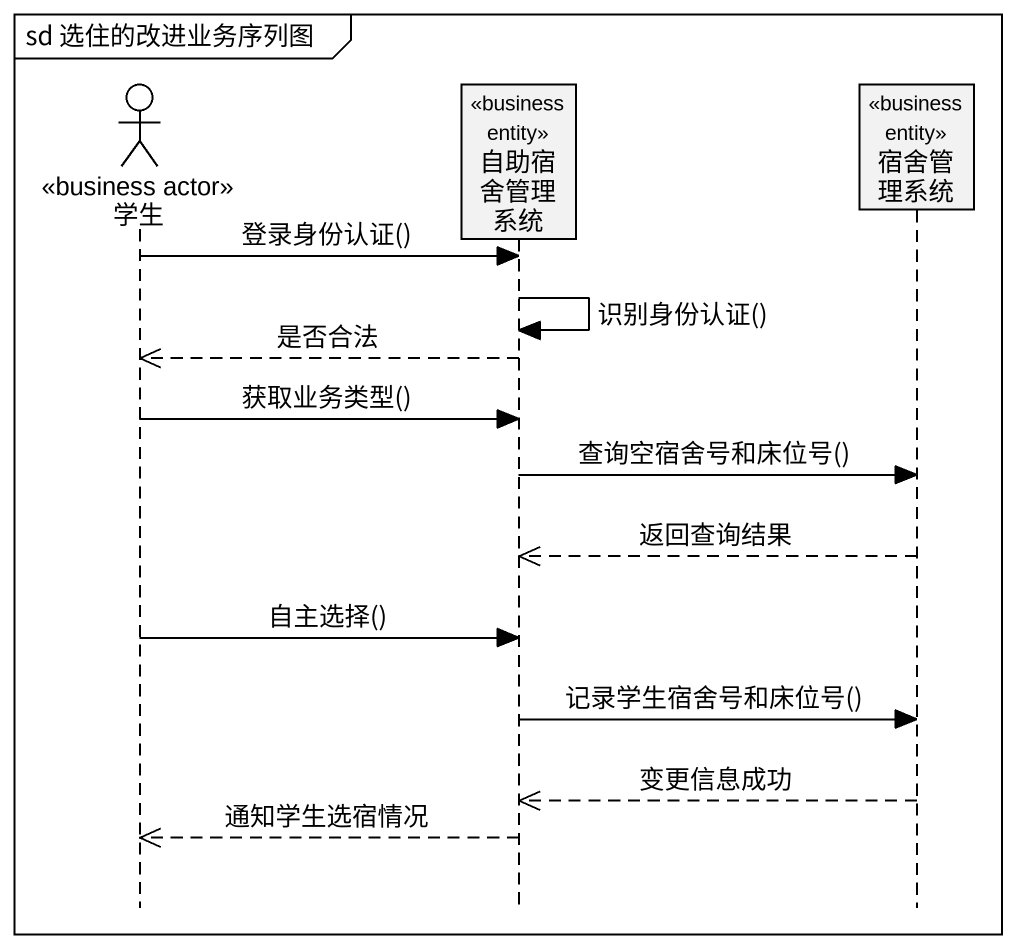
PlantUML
@startuml
mainframe sd 选住的改进业务序列图
hide footbox
actor 学生 <<business actor>>
participant 自助宿舍管理系统 <<business entity>>
participant 宿舍管理系统 <<business entity>>

学生 -> 自助宿舍管理系统 : 登录身份认证()
自助宿舍管理系统 -> 自助宿舍管理系统 : 识别身份认证()
自助宿舍管理系统 -->> 学生 : 是否合法
学生 -> 自助宿舍管理系统 : 获取业务类型()
自助宿舍管理系统 -> 宿舍管理系统 : 查询空宿舍号和床位号()
宿舍管理系统 -->> 自助宿舍管理系统 : 返回查询结果
学生 -> 自助宿舍管理系统 : 自主选择()
自助宿舍管理系统 -> 宿舍管理系统 : 记录学生宿舍号和床位号()
宿舍管理系统 -->> 自助宿舍管理系统 : 变更信息成功
自助宿舍管理系统 -->> 学生 : 通知学生选宿情况
@enduml
